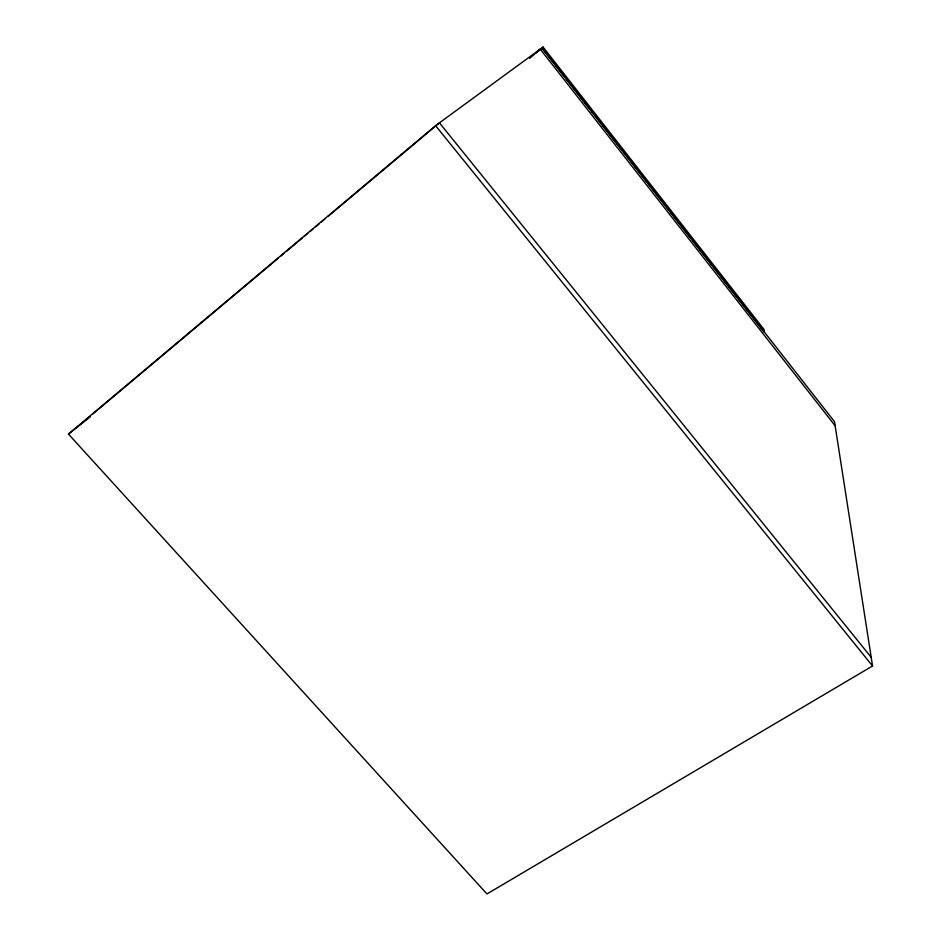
<?xml version="1.0" encoding="UTF-8"?>
<svg xmlns="http://www.w3.org/2000/svg" width="941" height="941" viewBox="0 0 941 941"><rect width="100%" height="100%" fill="white"/><g stroke="black" fill="none" stroke-linecap="round" stroke-linejoin="round"><path stroke-width="1.41" d="M541.969 47.862L834.491 421.662L872.554 665.981L486.968 893.95L68.446 434.072L435.577 125.659L543.086 47.05L764.116 329.597L764.186 332.161L541.804 47.991L535.723 52.908M75.833 428.237L78.091 426.344M80.338 424.45L83.714 421.615M85.972 419.721L89.348 416.887M92.724 414.052L278.465 258.046M280.712 256.152L284.088 253.317M286.346 251.423L302.108 238.191M304.355 236.297L307.731 233.462M309.989 231.568L313.365 228.734M315.611 226.84L318.987 224.005M321.246 222.123L324.621 219.277M327.997 216.442L439.435 122.836L871.213 657.359M529.595 58.33L543.086 47.05M68.446 434.072L90.277 416.828M435.577 125.659L872.554 665.981M540.228 49.132L835.138 425.767"/></g></svg>
